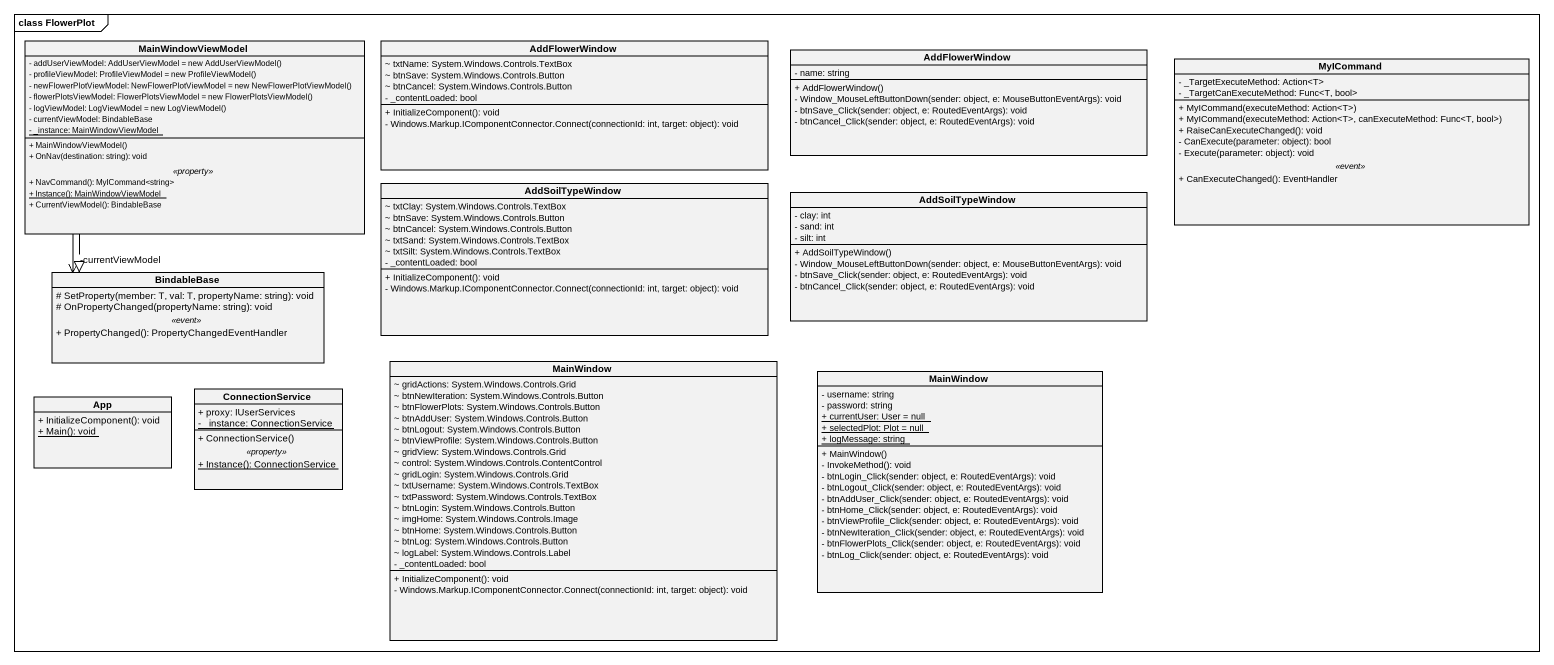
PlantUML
@startuml
mainframe class FlowerPlot
hide circle
hide empty members
skinparam classAttributeIconSize 0
class MainWindowViewModel {
  {field} - addUserViewModel: AddUserViewModel = new AddUserViewModel()
  {field} - profileViewModel: ProfileViewModel = new ProfileViewModel()
  {field} - newFlowerPlotViewModel: NewFlowerPlotViewModel = new NewFlowerPlotViewModel()
  {field} - flowerPlotsViewModel: FlowerPlotsViewModel = new FlowerPlotsViewModel()
  {field} - logViewModel: LogViewModel = new LogViewModel()
  - currentViewModel: BindableBase
  {static} - _instance: MainWindowViewModel
  --
  + MainWindowViewModel()
  + OnNav(destination: string): void
  .. <<property>> ..
  + NavCommand(): MyICommand<string>
  {static} + Instance(): MainWindowViewModel
  + CurrentViewModel(): BindableBase
}
class AddFlowerWindow {
  ~ txtName: System.Windows.Controls.TextBox
  ~ btnSave: System.Windows.Controls.Button
  ~ btnCancel: System.Windows.Controls.Button
  - _contentLoaded: bool
  + InitializeComponent(): void
  - Windows.Markup.IComponentConnector.Connect(connectionId: int, target: object): void
}
class "AddFlowerWindow" as AddFlowerWindow_2 {
  - name: string
  + AddFlowerWindow()
  - Window_MouseLeftButtonDown(sender: object, e: MouseButtonEventArgs): void
  - btnSave_Click(sender: object, e: RoutedEventArgs): void
  - btnCancel_Click(sender: object, e: RoutedEventArgs): void
}
class MyICommand {
  - _TargetExecuteMethod: Action<T>
  - _TargetCanExecuteMethod: Func<T, bool>
  --
  + MyICommand(executeMethod: Action<T>)
  + MyICommand(executeMethod: Action<T>, canExecuteMethod: Func<T, bool>)
  + RaiseCanExecuteChanged(): void
  - CanExecute(parameter: object): bool
  - Execute(parameter: object): void
  .. <<event>> ..
  + CanExecuteChanged(): EventHandler
}
class AddSoilTypeWindow {
  ~ txtClay: System.Windows.Controls.TextBox
  ~ btnSave: System.Windows.Controls.Button
  ~ btnCancel: System.Windows.Controls.Button
  ~ txtSand: System.Windows.Controls.TextBox
  ~ txtSilt: System.Windows.Controls.TextBox
  - _contentLoaded: bool
  + InitializeComponent(): void
  - Windows.Markup.IComponentConnector.Connect(connectionId: int, target: object): void
}
class "AddSoilTypeWindow" as AddSoilTypeWindow_2 {
  - clay: int
  - sand: int
  - silt: int
  + AddSoilTypeWindow()
  - Window_MouseLeftButtonDown(sender: object, e: MouseButtonEventArgs): void
  - btnSave_Click(sender: object, e: RoutedEventArgs): void
  - btnCancel_Click(sender: object, e: RoutedEventArgs): void
}
class BindableBase {
  # SetProperty(member: T, val: T, propertyName: string): void
  # OnPropertyChanged(propertyName: string): void
  .. <<event>> ..
  + PropertyChanged(): PropertyChangedEventHandler
}
class ConnectionService {
  + proxy: IUserServices
  {static} - _instance: ConnectionService
  --
  + ConnectionService()
  .. <<property>> ..
  {static} + Instance(): ConnectionService
}
class MainWindow {
  ~ gridActions: System.Windows.Controls.Grid
  ~ btnNewIteration: System.Windows.Controls.Button
  ~ btnFlowerPlots: System.Windows.Controls.Button
  ~ btnAddUser: System.Windows.Controls.Button
  ~ btnLogout: System.Windows.Controls.Button
  ~ btnViewProfile: System.Windows.Controls.Button
  ~ gridView: System.Windows.Controls.Grid
  ~ control: System.Windows.Controls.ContentControl
  ~ gridLogin: System.Windows.Controls.Grid
  ~ txtUsername: System.Windows.Controls.TextBox
  ~ txtPassword: System.Windows.Controls.TextBox
  ~ btnLogin: System.Windows.Controls.Button
  ~ imgHome: System.Windows.Controls.Image
  ~ btnHome: System.Windows.Controls.Button
  ~ btnLog: System.Windows.Controls.Button
  ~ logLabel: System.Windows.Controls.Label
  - _contentLoaded: bool
  + InitializeComponent(): void
  - Windows.Markup.IComponentConnector.Connect(connectionId: int, target: object): void
}
class "MainWindow" as MainWindow_2 {
  - username: string
  - password: string
  {static} + currentUser: User = null
  {static} + selectedPlot: Plot = null
  {static} + logMessage: string
  + MainWindow()
  - InvokeMethod(): void
  - btnLogin_Click(sender: object, e: RoutedEventArgs): void
  - btnLogout_Click(sender: object, e: RoutedEventArgs): void
  - btnAddUser_Click(sender: object, e: RoutedEventArgs): void
  - btnHome_Click(sender: object, e: RoutedEventArgs): void
  - btnViewProfile_Click(sender: object, e: RoutedEventArgs): void
  - btnNewIteration_Click(sender: object, e: RoutedEventArgs): void
  - btnFlowerPlots_Click(sender: object, e: RoutedEventArgs): void
  - btnLog_Click(sender: object, e: RoutedEventArgs): void
}
class App {
  + InitializeComponent(): void
  {static} + Main(): void
}
MainWindowViewModel --> "-currentViewModel" BindableBase
MainWindowViewModel --|> BindableBase
@enduml
